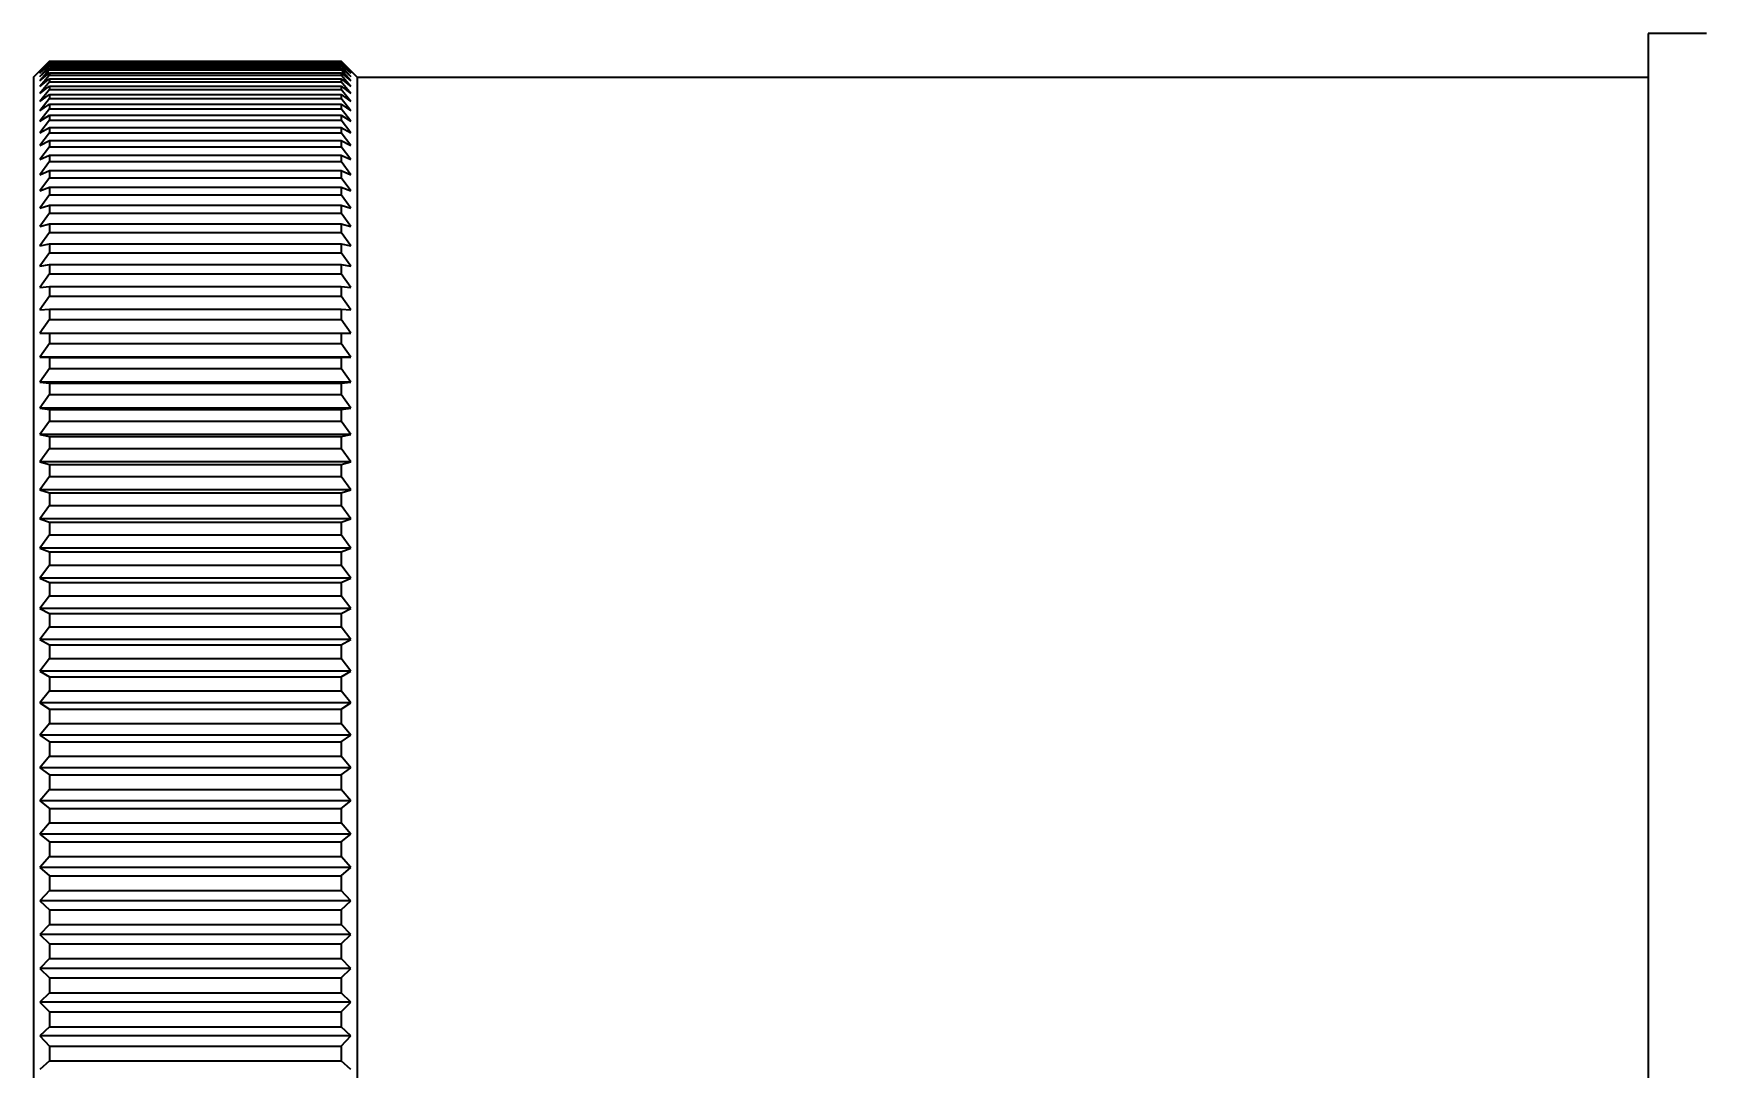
# Model space of a CAD drawing. Extents: x 23 to 417, y 3 to 294.
# Drawn here: x 61.44 to 87.28, y 210.94 to 226.94 of the extents above; entities that cross this region are included whole.
import ezdxf

# ---------------------------------------------------------------- set-up
doc = ezdxf.new("R2010")
doc.units = 0
doc.layers.get('0').update_dxf_attribs({"lineweight": 13})

# ---------------------------------------------------------------- blocks, each defined once
blk = doc.blocks.new('BLOCK4521')
at = {"color": 7, "lineweight": 35}
for p, q in [((-517.527, 29.35), (-517.527, -14.675)), ((-567.402, 28), (-567.402, -2.62)), ((-557.402, 28), (-557.402, -2.62)), ((-557.402, 28), (-517.527, 28)), ((-567.402, -2.62), (-567.402, -28)), ((-557.402, -2.62), (-557.402, -28))]:
    blk.add_line(p, q, dxfattribs=at)
at = {"color": 7, "lineweight": 35, "ltscale": 0.045}
blk.add_line((-515.727, 29.35), (-517.527, 29.35), dxfattribs=at)
at = {"color": 7, "lineweight": 35, "ltscale": 0.010572}
for p, q in [((-567.202, 28.2), (-566.902, 28.498)), ((-557.902, 28.498), (-557.602, 28.2))]:
    blk.add_line(p, q, dxfattribs=at)
at = {"color": 7, "lineweight": 35, "ltscale": 0.010778}
for p, q in [((-566.902, 28.489), (-567.202, 28.179)), ((-557.602, 28.179), (-557.902, 28.489))]:
    blk.add_line(p, q, dxfattribs=at)
at = {"color": 7, "lineweight": 35, "ltscale": 0.010376}
for p, q in [((-567.202, 28.179), (-566.902, 28.466)), ((-557.902, 28.466), (-557.602, 28.179))]:
    blk.add_line(p, q, dxfattribs=at)
at = {"color": 7, "lineweight": 35, "ltscale": 0.010966}
for p, q in [((-566.902, 28.44), (-567.202, 28.12)), ((-557.602, 28.12), (-557.902, 28.44))]:
    blk.add_line(p, q, dxfattribs=at)
at = {"color": 7, "lineweight": 35, "ltscale": 0.009247}
blk.add_line((-566.902, 28.499), (-567.164, 28.238), dxfattribs=at)
at = {"color": 7, "lineweight": 35, "ltscale": 0.225}
for p, q in [((-566.902, 28.499), (-557.902, 28.499)), ((-566.902, 28.498), (-557.902, 28.498)), ((-566.902, 28.489), (-557.902, 28.489)), ((-566.902, 28.466), (-557.902, 28.466)), ((-566.902, 28.44), (-557.902, 28.44)), ((-566.902, 28.395), (-557.902, 28.395)), ((-566.902, 28.353), (-557.902, 28.353)), ((-566.902, 28.286), (-557.902, 28.286)), ((-566.902, 28.226), (-557.902, 28.226)), ((-566.902, 28.138), (-557.902, 28.138)), ((-566.902, 28.062), (-557.902, 28.062)), ((-566.902, 27.951), (-557.902, 27.951)), ((-566.902, 27.858), (-557.902, 27.858)), ((-566.902, 27.726), (-557.902, 27.726)), ((-566.902, 27.617), (-557.902, 27.617)), ((-566.902, 27.464), (-557.902, 27.464)), ((-566.902, 27.338), (-557.902, 27.338)), ((-566.902, 27.163), (-557.902, 27.163)), ((-566.902, 27.022), (-557.902, 27.022)), ((-566.902, 26.826), (-557.902, 26.826)), ((-566.902, 26.669), (-557.902, 26.669)), ((-566.902, 26.452), (-557.902, 26.452)), ((-566.902, 26.279), (-557.902, 26.279)), ((-566.902, 26.042), (-557.902, 26.042)), ((-566.902, 25.853), (-557.902, 25.853)), ((-566.902, 25.597), (-557.902, 25.597)), ((-566.902, 25.393), (-557.902, 25.393)), ((-566.902, 25.116), (-557.902, 25.116)), ((-566.902, 24.897), (-557.902, 24.897)), ((-566.902, 24.601), (-557.902, 24.601)), ((-566.902, 24.368), (-557.902, 24.368)), ((-566.902, 24.053), (-557.902, 24.053)), ((-566.902, 23.805), (-557.902, 23.805)), ((-566.902, 23.471), (-557.902, 23.471)), ((-566.902, 23.209), (-557.902, 23.209)), ((-566.902, 22.858), (-557.902, 22.858)), ((-566.902, 22.582), (-557.902, 22.582)), ((-566.902, 22.213), (-557.902, 22.213)), ((-566.902, 21.925), (-557.902, 21.925)), ((-566.902, 21.538), (-557.902, 21.538)), ((-566.902, 21.237), (-557.902, 21.237)), ((-566.902, 20.834), (-557.902, 20.834)), ((-566.902, 20.52), (-557.902, 20.52)), ((-566.902, 20.101), (-557.902, 20.101)), ((-566.902, 19.775), (-557.902, 19.775)), ((-566.902, 19.341), (-557.902, 19.341)), ((-566.902, 19.003), (-557.902, 19.003)), ((-566.902, 18.554), (-557.902, 18.554)), ((-566.902, 18.205), (-557.902, 18.205)), ((-566.902, 17.742), (-557.902, 17.742)), ((-566.902, 17.383), (-557.902, 17.383)), ((-566.902, 16.906), (-557.902, 16.906)), ((-566.902, 16.536), (-557.902, 16.536)), ((-566.902, 16.047), (-557.902, 16.047)), ((-566.902, 15.667), (-557.902, 15.667)), ((-566.902, 15.165), (-557.902, 15.165)), ((-566.902, 14.777), (-557.902, 14.777)), ((-566.902, 14.263), (-557.902, 14.263)), ((-566.902, 13.866), (-557.902, 13.866)), ((-566.902, 13.342), (-557.902, 13.342)), ((-566.902, 12.937), (-557.902, 12.937)), ((-566.902, 12.402), (-557.902, 12.402)), ((-566.902, 11.989), (-557.902, 11.989)), ((-566.902, 11.445), (-557.902, 11.445)), ((-566.902, 11.026), (-557.902, 11.026)), ((-566.902, 10.473), (-557.902, 10.473)), ((-566.902, 10.047), (-557.902, 10.047)), ((-566.902, 9.487), (-557.902, 9.487)), ((-566.902, 9.055), (-557.902, 9.055)), ((-566.902, 8.487), (-557.902, 8.487)), ((-566.902, 8.05), (-557.902, 8.05)), ((-566.902, 7.476), (-557.902, 7.476)), ((-566.902, 7.034), (-557.902, 7.034)), ((-566.902, 6.455), (-557.902, 6.455)), ((-566.902, 6.009), (-557.902, 6.009)), ((-566.902, 5.424), (-557.902, 5.424)), ((-566.902, 4.976), (-557.902, 4.976)), ((-566.902, 4.387), (-557.902, 4.387)), ((-566.902, 3.935), (-557.902, 3.935)), ((-566.902, 3.343), (-557.902, 3.343)), ((-566.902, 2.889), (-557.902, 2.889)), ((-566.902, 2.295), (-557.902, 2.295)), ((-566.902, 1.84), (-557.902, 1.84)), ((-566.902, 1.244), (-557.902, 1.244)), ((-566.902, 0.788), (-557.902, 0.788)), ((-566.902, 0.191), (-557.902, 0.191)), ((-566.902, -0.266), (-557.902, -0.266)), ((-566.902, -0.862), (-557.902, -0.862)), ((-566.902, -1.318), (-557.902, -1.318)), ((-566.902, -1.914), (-557.902, -1.914)), ((-566.902, -2.37), (-557.902, -2.37))]:
    blk.add_line(p, q, dxfattribs=at)
at = {"color": 7, "lineweight": 35, "ltscale": 0.000225838}
for p, q in [((-566.902, 28.498), (-566.902, 28.489)), ((-557.902, 28.498), (-557.902, 28.489))]:
    blk.add_line(p, q, dxfattribs=at)
at = {"color": 7, "lineweight": 35, "ltscale": 0.00064728}
for p, q in [((-566.902, 28.466), (-566.902, 28.44)), ((-557.902, 28.466), (-557.902, 28.44))]:
    blk.add_line(p, q, dxfattribs=at)
at = {"color": 7, "lineweight": 35, "ltscale": 0.009256}
blk.add_line((-557.639, 28.238), (-557.902, 28.499), dxfattribs=at)
at = {"color": 7, "lineweight": 35, "ltscale": 0.0084}
for p, q in [((-567.402, 28), (-567.164, 28.238)), ((-557.402, 28), (-557.639, 28.238))]:
    blk.add_line(p, q, dxfattribs=at)
at = {"color": 7, "lineweight": 35, "ltscale": 0.010177}
for p, q in [((-567.202, 28.12), (-566.902, 28.395)), ((-557.902, 28.395), (-557.602, 28.12))]:
    blk.add_line(p, q, dxfattribs=at)
at = {"color": 7, "lineweight": 35, "ltscale": 0.011149}
for p, q in [((-566.902, 28.353), (-567.202, 28.023)), ((-557.602, 28.023), (-557.902, 28.353))]:
    blk.add_line(p, q, dxfattribs=at)
at = {"color": 7, "lineweight": 35, "ltscale": 0.009976}
for p, q in [((-567.202, 28.023), (-566.902, 28.286)), ((-557.902, 28.286), (-557.602, 28.023))]:
    blk.add_line(p, q, dxfattribs=at)
at = {"color": 7, "lineweight": 35, "ltscale": 0.001339}
blk.add_line((-567.164, 28.238), (-567.202, 28.2), dxfattribs=at)
at = {"color": 7, "lineweight": 35, "ltscale": 0.011326}
for p, q in [((-566.902, 28.226), (-567.202, 27.887)), ((-557.602, 27.887), (-557.902, 28.226))]:
    blk.add_line(p, q, dxfattribs=at)
at = {"color": 7, "lineweight": 35, "ltscale": 0.009775}
for p, q in [((-567.202, 27.887), (-566.902, 28.138)), ((-557.902, 28.138), (-557.602, 27.887))]:
    blk.add_line(p, q, dxfattribs=at)
at = {"color": 7, "lineweight": 35, "ltscale": 0.011496}
for p, q in [((-566.902, 28.062), (-567.202, 27.713)), ((-557.602, 27.713), (-557.902, 28.062))]:
    blk.add_line(p, q, dxfattribs=at)
at = {"color": 7, "lineweight": 35, "ltscale": 0.009574}
for p, q in [((-567.202, 27.713), (-566.902, 27.951)), ((-557.902, 27.951), (-557.602, 27.713))]:
    blk.add_line(p, q, dxfattribs=at)
at = {"color": 7, "lineweight": 35, "ltscale": 0.001068}
for p, q in [((-566.902, 28.395), (-566.902, 28.353)), ((-557.902, 28.395), (-557.902, 28.353))]:
    blk.add_line(p, q, dxfattribs=at)
at = {"color": 7, "lineweight": 35, "ltscale": 0.001487}
for p, q in [((-566.902, 28.286), (-566.902, 28.226)), ((-557.902, 28.286), (-557.902, 28.226))]:
    blk.add_line(p, q, dxfattribs=at)
at = {"color": 7, "lineweight": 35, "ltscale": 0.001904}
for p, q in [((-566.902, 28.138), (-566.902, 28.062)), ((-557.902, 28.138), (-557.902, 28.062))]:
    blk.add_line(p, q, dxfattribs=at)
at = {"color": 7, "lineweight": 35, "ltscale": 0.002318}
for p, q in [((-566.902, 27.951), (-566.902, 27.858)), ((-557.902, 27.951), (-557.902, 27.858))]:
    blk.add_line(p, q, dxfattribs=at)
at = {"color": 7, "lineweight": 35, "ltscale": 0.001329}
blk.add_line((-557.602, 28.2), (-557.639, 28.238), dxfattribs=at)
at = {"color": 7, "lineweight": 35, "ltscale": 0.011659}
for p, q in [((-566.902, 27.858), (-567.202, 27.501)), ((-557.602, 27.501), (-557.902, 27.858))]:
    blk.add_line(p, q, dxfattribs=at)
at = {"color": 7, "lineweight": 35, "ltscale": 0.009375}
for p, q in [((-567.202, 27.501), (-566.902, 27.726)), ((-557.902, 27.726), (-557.602, 27.501))]:
    blk.add_line(p, q, dxfattribs=at)
at = {"color": 7, "lineweight": 35, "ltscale": 0.011814}
for p, q in [((-566.902, 27.617), (-567.202, 27.252)), ((-557.602, 27.252), (-557.902, 27.617))]:
    blk.add_line(p, q, dxfattribs=at)
at = {"color": 7, "lineweight": 35, "ltscale": 0.009179}
for p, q in [((-567.202, 27.252), (-566.902, 27.464)), ((-557.902, 27.464), (-557.602, 27.252))]:
    blk.add_line(p, q, dxfattribs=at)
at = {"color": 7, "lineweight": 35, "ltscale": 0.00273}
for p, q in [((-566.902, 27.726), (-566.902, 27.617)), ((-557.902, 27.726), (-557.902, 27.617))]:
    blk.add_line(p, q, dxfattribs=at)
at = {"color": 7, "lineweight": 35, "ltscale": 0.003137}
for p, q in [((-566.902, 27.464), (-566.902, 27.338)), ((-557.902, 27.464), (-557.902, 27.338))]:
    blk.add_line(p, q, dxfattribs=at)
at = {"color": 7, "lineweight": 35, "ltscale": 0.011961}
for p, q in [((-566.902, 27.338), (-567.202, 26.965)), ((-557.602, 26.965), (-557.902, 27.338))]:
    blk.add_line(p, q, dxfattribs=at)
at = {"color": 7, "lineweight": 35, "ltscale": 0.008987}
for p, q in [((-567.202, 26.965), (-566.902, 27.163)), ((-557.902, 27.163), (-557.602, 26.965)), ((-566.902, 17.742), (-566.902, 17.383)), ((-557.902, 17.742), (-557.902, 17.383))]:
    blk.add_line(p, q, dxfattribs=at)
at = {"color": 7, "lineweight": 35, "ltscale": 0.012099}
for p, q in [((-566.902, 27.022), (-567.202, 26.642)), ((-557.602, 26.642), (-557.902, 27.022))]:
    blk.add_line(p, q, dxfattribs=at)
at = {"color": 7, "lineweight": 35, "ltscale": 0.003541}
for p, q in [((-566.902, 27.163), (-566.902, 27.022)), ((-557.902, 27.163), (-557.902, 27.022))]:
    blk.add_line(p, q, dxfattribs=at)
at = {"color": 7, "lineweight": 35, "ltscale": 0.0088}
for p, q in [((-567.202, 26.642), (-566.902, 26.826)), ((-557.902, 26.826), (-557.602, 26.642))]:
    blk.add_line(p, q, dxfattribs=at)
at = {"color": 7, "lineweight": 35, "ltscale": 0.012228}
for p, q in [((-566.902, 26.669), (-567.202, 26.282)), ((-557.602, 26.282), (-557.902, 26.669))]:
    blk.add_line(p, q, dxfattribs=at)
at = {"color": 7, "lineweight": 35, "ltscale": 0.00862}
for p, q in [((-567.202, 26.282), (-566.902, 26.452)), ((-557.902, 26.452), (-557.602, 26.282))]:
    blk.add_line(p, q, dxfattribs=at)
at = {"color": 7, "lineweight": 35, "ltscale": 0.003939}
for p, q in [((-566.902, 26.826), (-566.902, 26.669)), ((-557.902, 26.826), (-557.902, 26.669))]:
    blk.add_line(p, q, dxfattribs=at)
at = {"color": 7, "lineweight": 35, "ltscale": 0.004332}
for p, q in [((-566.902, 26.452), (-566.902, 26.279)), ((-557.902, 26.452), (-557.902, 26.279))]:
    blk.add_line(p, q, dxfattribs=at)
at = {"color": 7, "lineweight": 35, "ltscale": 0.012347}
for p, q in [((-566.902, 26.279), (-567.202, 25.887)), ((-557.602, 25.887), (-557.902, 26.279))]:
    blk.add_line(p, q, dxfattribs=at)
at = {"color": 7, "lineweight": 35, "ltscale": 0.008449}
for p, q in [((-567.202, 25.887), (-566.902, 26.042)), ((-557.902, 26.042), (-557.602, 25.887))]:
    blk.add_line(p, q, dxfattribs=at)
at = {"color": 7, "lineweight": 35, "ltscale": 0.012456}
for p, q in [((-566.902, 25.853), (-567.202, 25.456)), ((-557.602, 25.456), (-557.902, 25.853))]:
    blk.add_line(p, q, dxfattribs=at)
at = {"color": 7, "lineweight": 35, "ltscale": 0.004719}
for p, q in [((-566.902, 26.042), (-566.902, 25.853)), ((-557.902, 26.042), (-557.902, 25.853))]:
    blk.add_line(p, q, dxfattribs=at)
at = {"color": 7, "lineweight": 35, "ltscale": 0.008287}
for p, q in [((-567.202, 25.456), (-566.902, 25.597)), ((-557.902, 25.597), (-557.602, 25.456))]:
    blk.add_line(p, q, dxfattribs=at)
at = {"color": 7, "lineweight": 35, "ltscale": 0.012555}
for p, q in [((-566.902, 25.393), (-567.202, 24.99)), ((-557.602, 24.99), (-557.902, 25.393))]:
    blk.add_line(p, q, dxfattribs=at)
at = {"color": 7, "lineweight": 35, "ltscale": 0.0051}
for p, q in [((-566.902, 25.597), (-566.902, 25.393)), ((-557.902, 25.597), (-557.902, 25.393))]:
    blk.add_line(p, q, dxfattribs=at)
at = {"color": 7, "lineweight": 35, "ltscale": 0.008136}
for p, q in [((-567.202, 24.99), (-566.902, 25.116)), ((-557.902, 25.116), (-557.602, 24.99))]:
    blk.add_line(p, q, dxfattribs=at)
at = {"color": 7, "lineweight": 35, "ltscale": 0.012643}
for p, q in [((-566.902, 24.897), (-567.202, 24.49)), ((-557.602, 24.49), (-557.902, 24.897))]:
    blk.add_line(p, q, dxfattribs=at)
at = {"color": 7, "lineweight": 35, "ltscale": 0.005474}
for p, q in [((-566.902, 25.116), (-566.902, 24.897)), ((-557.902, 25.116), (-557.902, 24.897))]:
    blk.add_line(p, q, dxfattribs=at)
at = {"color": 7, "lineweight": 35, "ltscale": 0.007999}
for p, q in [((-567.202, 24.49), (-566.902, 24.601)), ((-557.902, 24.601), (-557.602, 24.49))]:
    blk.add_line(p, q, dxfattribs=at)
at = {"color": 7, "lineweight": 35, "ltscale": 0.01272}
for p, q in [((-566.902, 24.368), (-567.202, 23.957)), ((-557.602, 23.957), (-557.902, 24.368))]:
    blk.add_line(p, q, dxfattribs=at)
at = {"color": 7, "lineweight": 35, "ltscale": 0.00584}
for p, q in [((-566.902, 24.601), (-566.902, 24.368)), ((-557.902, 24.601), (-557.902, 24.368))]:
    blk.add_line(p, q, dxfattribs=at)
at = {"color": 7, "lineweight": 35, "ltscale": 0.007875}
for p, q in [((-567.202, 23.957), (-566.902, 24.053)), ((-557.902, 24.053), (-557.602, 23.957))]:
    blk.add_line(p, q, dxfattribs=at)
at = {"color": 7, "lineweight": 35, "ltscale": 0.012787}
for p, q in [((-566.902, 23.805), (-567.202, 23.391)), ((-557.602, 23.391), (-557.902, 23.805))]:
    blk.add_line(p, q, dxfattribs=at)
at = {"color": 7, "lineweight": 35, "ltscale": 0.006198}
for p, q in [((-566.902, 24.053), (-566.902, 23.805)), ((-557.902, 24.053), (-557.902, 23.805))]:
    blk.add_line(p, q, dxfattribs=at)
at = {"color": 7, "lineweight": 35, "ltscale": 0.007768}
for p, q in [((-567.202, 23.391), (-566.902, 23.471)), ((-557.902, 23.471), (-557.602, 23.391))]:
    blk.add_line(p, q, dxfattribs=at)
at = {"color": 7, "lineweight": 35, "ltscale": 0.006548}
for p, q in [((-566.902, 23.471), (-566.902, 23.209)), ((-557.902, 23.471), (-557.902, 23.209))]:
    blk.add_line(p, q, dxfattribs=at)
at = {"color": 7, "lineweight": 35, "ltscale": 0.012841}
for p, q in [((-566.902, 23.209), (-567.202, 22.793)), ((-557.602, 22.793), (-557.902, 23.209))]:
    blk.add_line(p, q, dxfattribs=at)
at = {"color": 7, "lineweight": 35, "ltscale": 0.007677}
for p, q in [((-567.202, 22.793), (-566.902, 22.858)), ((-557.902, 22.858), (-557.602, 22.793))]:
    blk.add_line(p, q, dxfattribs=at)
at = {"color": 7, "lineweight": 35, "ltscale": 0.006889}
for p, q in [((-566.902, 22.858), (-566.902, 22.582)), ((-557.902, 22.858), (-557.902, 22.582))]:
    blk.add_line(p, q, dxfattribs=at)
at = {"color": 7, "lineweight": 35, "ltscale": 0.012885}
for p, q in [((-566.902, 22.582), (-567.202, 22.163)), ((-557.602, 22.163), (-557.902, 22.582))]:
    blk.add_line(p, q, dxfattribs=at)
at = {"color": 7, "lineweight": 35, "ltscale": 0.007604}
for p, q in [((-567.202, 22.163), (-566.902, 22.213)), ((-557.902, 22.213), (-557.602, 22.163))]:
    blk.add_line(p, q, dxfattribs=at)
at = {"color": 7, "lineweight": 35, "ltscale": 0.012917}
for p, q in [((-566.902, 21.925), (-567.202, 21.504)), ((-557.602, 21.504), (-557.902, 21.925))]:
    blk.add_line(p, q, dxfattribs=at)
at = {"color": 7, "lineweight": 35, "ltscale": 0.00722}
for p, q in [((-566.902, 22.213), (-566.902, 21.925)), ((-557.902, 22.213), (-557.902, 21.925))]:
    blk.add_line(p, q, dxfattribs=at)
at = {"color": 7, "lineweight": 35, "ltscale": 0.007549}
for p, q in [((-567.202, 21.504), (-566.902, 21.538)), ((-557.902, 21.538), (-557.602, 21.504))]:
    blk.add_line(p, q, dxfattribs=at)
at = {"color": 7, "lineweight": 35, "ltscale": 0.012937}
for p, q in [((-566.902, 21.237), (-567.202, 20.815)), ((-557.602, 20.815), (-557.902, 21.237))]:
    blk.add_line(p, q, dxfattribs=at)
at = {"color": 7, "lineweight": 35, "ltscale": 0.007542}
for p, q in [((-566.902, 21.538), (-566.902, 21.237)), ((-557.902, 21.538), (-557.902, 21.237))]:
    blk.add_line(p, q, dxfattribs=at)
at = {"color": 7, "lineweight": 35, "ltscale": 0.007515}
for p, q in [((-567.202, 20.815), (-566.902, 20.834)), ((-557.902, 20.834), (-557.602, 20.815))]:
    blk.add_line(p, q, dxfattribs=at)
at = {"color": 7, "lineweight": 35, "ltscale": 0.007853}
for p, q in [((-566.902, 20.834), (-566.902, 20.52)), ((-557.902, 20.834), (-557.902, 20.52))]:
    blk.add_line(p, q, dxfattribs=at)
at = {"color": 7, "lineweight": 35, "ltscale": 0.012945}
for p, q in [((-566.902, 20.52), (-567.202, 20.098)), ((-557.602, 20.098), (-557.902, 20.52))]:
    blk.add_line(p, q, dxfattribs=at)
at = {"color": 7, "lineweight": 35, "ltscale": 0.0075}
for p, q in [((-567.202, 20.098), (-566.902, 20.101)), ((-557.902, 20.101), (-557.602, 20.098))]:
    blk.add_line(p, q, dxfattribs=at)
at = {"color": 7, "lineweight": 35, "ltscale": 0.012942}
for p, q in [((-566.902, 19.775), (-567.202, 19.353)), ((-557.602, 19.353), (-557.902, 19.775))]:
    blk.add_line(p, q, dxfattribs=at)
at = {"color": 7, "lineweight": 35, "ltscale": 0.008154}
for p, q in [((-566.902, 20.101), (-566.902, 19.775)), ((-557.902, 20.101), (-557.902, 19.775))]:
    blk.add_line(p, q, dxfattribs=at)
at = {"color": 7, "lineweight": 35, "ltscale": 0.24}
for p, q in [((-557.602, 19.353), (-567.202, 19.353)), ((-557.602, 18.582), (-567.202, 18.582)), ((-557.602, 17.786), (-567.202, 17.786)), ((-557.602, 16.965), (-567.202, 16.965)), ((-557.602, 16.121), (-567.202, 16.121)), ((-557.602, 15.255), (-567.202, 15.255)), ((-557.602, 14.368), (-567.202, 14.368)), ((-557.602, 13.462), (-567.202, 13.462)), ((-557.602, 12.537), (-567.202, 12.537)), ((-557.602, 11.595), (-567.202, 11.595)), ((-557.602, 10.637), (-567.202, 10.637)), ((-557.602, 9.665), (-567.202, 9.665)), ((-557.602, 8.679), (-567.202, 8.679)), ((-557.602, 7.682), (-567.202, 7.682)), ((-557.602, 6.674), (-567.202, 6.674)), ((-557.602, 5.657), (-567.202, 5.657)), ((-557.602, 4.632), (-567.202, 4.632)), ((-557.602, 3.601), (-567.202, 3.601)), ((-557.602, 2.565), (-567.202, 2.565)), ((-557.602, 1.526), (-567.202, 1.526)), ((-557.602, 0.484), (-567.202, 0.484)), ((-557.602, -0.558), (-567.202, -0.558)), ((-557.602, -1.6), (-567.202, -1.6))]:
    blk.add_line(p, q, dxfattribs=at)
at = {"color": 7, "lineweight": 35, "ltscale": 0.007506}
for p, q in [((-567.202, 19.353), (-566.902, 19.341)), ((-557.902, 19.341), (-557.602, 19.353))]:
    blk.add_line(p, q, dxfattribs=at)
at = {"color": 7, "lineweight": 35, "ltscale": 0.008443}
for p, q in [((-566.902, 19.341), (-566.902, 19.003)), ((-557.902, 19.341), (-557.902, 19.003))]:
    blk.add_line(p, q, dxfattribs=at)
at = {"color": 7, "lineweight": 35, "ltscale": 0.012927}
for p, q in [((-566.902, 19.003), (-567.202, 18.582)), ((-557.602, 18.582), (-557.902, 19.003))]:
    blk.add_line(p, q, dxfattribs=at)
at = {"color": 7, "lineweight": 35, "ltscale": 0.007532}
for p, q in [((-567.202, 18.582), (-566.902, 18.554)), ((-557.902, 18.554), (-557.602, 18.582))]:
    blk.add_line(p, q, dxfattribs=at)
at = {"color": 7, "lineweight": 35, "ltscale": 0.0129}
for p, q in [((-566.902, 18.205), (-567.202, 17.786)), ((-557.602, 17.786), (-557.902, 18.205))]:
    blk.add_line(p, q, dxfattribs=at)
at = {"color": 7, "lineweight": 35, "ltscale": 0.008721}
for p, q in [((-566.902, 18.554), (-566.902, 18.205)), ((-557.902, 18.554), (-557.902, 18.205))]:
    blk.add_line(p, q, dxfattribs=at)
at = {"color": 7, "lineweight": 35, "ltscale": 0.007578}
for p, q in [((-567.202, 17.786), (-566.902, 17.742)), ((-557.902, 17.742), (-557.602, 17.786))]:
    blk.add_line(p, q, dxfattribs=at)
at = {"color": 7, "lineweight": 35, "ltscale": 0.012861}
for p, q in [((-566.902, 17.383), (-567.202, 16.965)), ((-557.602, 16.965), (-557.902, 17.383))]:
    blk.add_line(p, q, dxfattribs=at)
at = {"color": 7, "lineweight": 35, "ltscale": 0.007643}
for p, q in [((-567.202, 16.965), (-566.902, 16.906)), ((-557.902, 16.906), (-557.602, 16.965))]:
    blk.add_line(p, q, dxfattribs=at)
at = {"color": 7, "lineweight": 35, "ltscale": 0.012811}
for p, q in [((-566.902, 16.536), (-567.202, 16.121)), ((-557.602, 16.121), (-557.902, 16.536))]:
    blk.add_line(p, q, dxfattribs=at)
at = {"color": 7, "lineweight": 35, "ltscale": 0.009241}
for p, q in [((-566.902, 16.906), (-566.902, 16.536)), ((-557.902, 16.906), (-557.902, 16.536))]:
    blk.add_line(p, q, dxfattribs=at)
at = {"color": 7, "lineweight": 35, "ltscale": 0.007726}
for p, q in [((-567.202, 16.121), (-566.902, 16.047)), ((-557.902, 16.047), (-557.602, 16.121))]:
    blk.add_line(p, q, dxfattribs=at)
at = {"color": 7, "lineweight": 35, "ltscale": 0.009482}
for p, q in [((-566.902, 16.047), (-566.902, 15.667)), ((-557.902, 16.047), (-557.902, 15.667))]:
    blk.add_line(p, q, dxfattribs=at)
at = {"color": 7, "lineweight": 35, "ltscale": 0.01275}
for p, q in [((-566.902, 15.667), (-567.202, 15.255)), ((-557.602, 15.255), (-557.902, 15.667))]:
    blk.add_line(p, q, dxfattribs=at)
at = {"color": 7, "lineweight": 35, "ltscale": 0.007827}
for p, q in [((-567.202, 15.255), (-566.902, 15.165)), ((-557.902, 15.165), (-557.602, 15.255))]:
    blk.add_line(p, q, dxfattribs=at)
at = {"color": 7, "lineweight": 35, "ltscale": 0.00971}
for p, q in [((-566.902, 15.165), (-566.902, 14.777)), ((-557.902, 15.165), (-557.902, 14.777))]:
    blk.add_line(p, q, dxfattribs=at)
at = {"color": 7, "lineweight": 35, "ltscale": 0.012678}
for p, q in [((-566.902, 14.777), (-567.202, 14.368)), ((-557.602, 14.368), (-557.902, 14.777))]:
    blk.add_line(p, q, dxfattribs=at)
at = {"color": 7, "lineweight": 35, "ltscale": 0.007944}
for p, q in [((-567.202, 14.368), (-566.902, 14.263)), ((-557.902, 14.263), (-557.602, 14.368))]:
    blk.add_line(p, q, dxfattribs=at)
at = {"color": 7, "lineweight": 35, "ltscale": 0.009925}
for p, q in [((-566.902, 14.263), (-566.902, 13.866)), ((-557.902, 14.263), (-557.902, 13.866))]:
    blk.add_line(p, q, dxfattribs=at)
at = {"color": 7, "lineweight": 35, "ltscale": 0.012594}
for p, q in [((-566.902, 13.866), (-567.202, 13.462)), ((-557.602, 13.462), (-557.902, 13.866))]:
    blk.add_line(p, q, dxfattribs=at)
at = {"color": 7, "lineweight": 35, "ltscale": 0.008076}
for p, q in [((-567.202, 13.462), (-566.902, 13.342)), ((-557.902, 13.342), (-557.602, 13.462))]:
    blk.add_line(p, q, dxfattribs=at)
at = {"color": 7, "lineweight": 35, "ltscale": 0.0125}
for p, q in [((-566.902, 12.937), (-567.202, 12.537)), ((-557.602, 12.537), (-557.902, 12.937))]:
    blk.add_line(p, q, dxfattribs=at)
at = {"color": 7, "lineweight": 35, "ltscale": 0.010126}
for p, q in [((-566.902, 13.342), (-566.902, 12.937)), ((-557.902, 13.342), (-557.902, 12.937))]:
    blk.add_line(p, q, dxfattribs=at)
at = {"color": 7, "lineweight": 35, "ltscale": 0.008221}
for p, q in [((-567.202, 12.537), (-566.902, 12.402)), ((-557.902, 12.402), (-557.602, 12.537))]:
    blk.add_line(p, q, dxfattribs=at)
at = {"color": 7, "lineweight": 35, "ltscale": 0.010314}
for p, q in [((-566.902, 12.402), (-566.902, 11.989)), ((-557.902, 12.402), (-557.902, 11.989))]:
    blk.add_line(p, q, dxfattribs=at)
at = {"color": 7, "lineweight": 35, "ltscale": 0.012395}
for p, q in [((-566.902, 11.989), (-567.202, 11.595)), ((-557.602, 11.595), (-557.902, 11.989))]:
    blk.add_line(p, q, dxfattribs=at)
at = {"color": 7, "lineweight": 35, "ltscale": 0.008378}
for p, q in [((-567.202, 11.595), (-566.902, 11.445)), ((-557.902, 11.445), (-557.602, 11.595))]:
    blk.add_line(p, q, dxfattribs=at)
at = {"color": 7, "lineweight": 35, "ltscale": 0.010487}
for p, q in [((-566.902, 11.445), (-566.902, 11.026)), ((-557.902, 11.445), (-557.902, 11.026))]:
    blk.add_line(p, q, dxfattribs=at)
at = {"color": 7, "lineweight": 35, "ltscale": 0.01228}
for p, q in [((-566.902, 11.026), (-567.202, 10.637)), ((-557.602, 10.637), (-557.902, 11.026))]:
    blk.add_line(p, q, dxfattribs=at)
at = {"color": 7, "lineweight": 35, "ltscale": 0.008545}
for p, q in [((-567.202, 10.637), (-566.902, 10.473)), ((-557.902, 10.473), (-557.602, 10.637))]:
    blk.add_line(p, q, dxfattribs=at)
at = {"color": 7, "lineweight": 35, "ltscale": 0.010646}
for p, q in [((-566.902, 10.473), (-566.902, 10.047)), ((-557.902, 10.473), (-557.902, 10.047))]:
    blk.add_line(p, q, dxfattribs=at)
at = {"color": 7, "lineweight": 35, "ltscale": 0.012156}
for p, q in [((-566.902, 10.047), (-567.202, 9.665)), ((-557.602, 9.665), (-557.902, 10.047))]:
    blk.add_line(p, q, dxfattribs=at)
at = {"color": 7, "lineweight": 35, "ltscale": 0.008722}
for p, q in [((-567.202, 9.665), (-566.902, 9.487)), ((-557.902, 9.487), (-557.602, 9.665))]:
    blk.add_line(p, q, dxfattribs=at)
at = {"color": 7, "lineweight": 35, "ltscale": 0.010791}
for p, q in [((-566.902, 9.487), (-566.902, 9.055)), ((-557.902, 9.487), (-557.902, 9.055))]:
    blk.add_line(p, q, dxfattribs=at)
at = {"color": 7, "lineweight": 35, "ltscale": 0.012022}
for p, q in [((-566.902, 9.055), (-567.202, 8.679)), ((-557.602, 8.679), (-557.902, 9.055))]:
    blk.add_line(p, q, dxfattribs=at)
at = {"color": 7, "lineweight": 35, "ltscale": 0.008906}
for p, q in [((-567.202, 8.679), (-566.902, 8.487)), ((-557.902, 8.487), (-557.602, 8.679))]:
    blk.add_line(p, q, dxfattribs=at)
at = {"color": 7, "lineweight": 35, "ltscale": 0.010921}
for p, q in [((-566.902, 8.487), (-566.902, 8.05)), ((-557.902, 8.487), (-557.902, 8.05))]:
    blk.add_line(p, q, dxfattribs=at)
at = {"color": 7, "lineweight": 35, "ltscale": 0.011878}
for p, q in [((-566.902, 8.05), (-567.202, 7.682)), ((-557.602, 7.682), (-557.902, 8.05))]:
    blk.add_line(p, q, dxfattribs=at)
at = {"color": 7, "lineweight": 35, "ltscale": 0.009096}
for p, q in [((-567.202, 7.682), (-566.902, 7.476)), ((-557.902, 7.476), (-557.602, 7.682))]:
    blk.add_line(p, q, dxfattribs=at)
at = {"color": 7, "lineweight": 35, "ltscale": 0.011036}
for p, q in [((-566.902, 7.476), (-566.902, 7.034)), ((-557.902, 7.476), (-557.902, 7.034))]:
    blk.add_line(p, q, dxfattribs=at)
at = {"color": 7, "lineweight": 35, "ltscale": 0.011727}
for p, q in [((-566.902, 7.034), (-567.202, 6.674)), ((-557.602, 6.674), (-557.902, 7.034))]:
    blk.add_line(p, q, dxfattribs=at)
at = {"color": 7, "lineweight": 35, "ltscale": 0.009291}
for p, q in [((-567.202, 6.674), (-566.902, 6.455)), ((-557.902, 6.455), (-557.602, 6.674))]:
    blk.add_line(p, q, dxfattribs=at)
at = {"color": 7, "lineweight": 35, "ltscale": 0.011136}
for p, q in [((-566.902, 6.455), (-566.902, 6.009)), ((-557.902, 6.455), (-557.902, 6.009))]:
    blk.add_line(p, q, dxfattribs=at)
at = {"color": 7, "lineweight": 35, "ltscale": 0.011567}
for p, q in [((-566.902, 6.009), (-567.202, 5.657)), ((-557.602, 5.657), (-557.902, 6.009))]:
    blk.add_line(p, q, dxfattribs=at)
at = {"color": 7, "lineweight": 35, "ltscale": 0.009489}
for p, q in [((-567.202, 5.657), (-566.902, 5.424)), ((-557.902, 5.424), (-557.602, 5.657))]:
    blk.add_line(p, q, dxfattribs=at)
at = {"color": 7, "lineweight": 35, "ltscale": 0.01122}
for p, q in [((-566.902, 5.424), (-566.902, 4.976)), ((-557.902, 5.424), (-557.902, 4.976))]:
    blk.add_line(p, q, dxfattribs=at)
at = {"color": 7, "lineweight": 35, "ltscale": 0.0114}
for p, q in [((-566.902, 4.976), (-567.202, 4.632)), ((-557.602, 4.632), (-557.902, 4.976))]:
    blk.add_line(p, q, dxfattribs=at)
at = {"color": 7, "lineweight": 35, "ltscale": 0.009689}
for p, q in [((-567.202, 4.632), (-566.902, 4.387)), ((-557.902, 4.387), (-557.602, 4.632))]:
    blk.add_line(p, q, dxfattribs=at)
at = {"color": 7, "lineweight": 35, "ltscale": 0.011289}
for p, q in [((-566.902, 4.387), (-566.902, 3.935)), ((-557.902, 4.387), (-557.902, 3.935))]:
    blk.add_line(p, q, dxfattribs=at)
at = {"color": 7, "lineweight": 35, "ltscale": 0.011226}
for p, q in [((-566.902, 3.935), (-567.202, 3.601)), ((-557.602, 3.601), (-557.902, 3.935))]:
    blk.add_line(p, q, dxfattribs=at)
at = {"color": 7, "lineweight": 35, "ltscale": 0.00989}
for p, q in [((-567.202, 3.601), (-566.902, 3.343)), ((-557.902, 3.343), (-557.602, 3.601))]:
    blk.add_line(p, q, dxfattribs=at)
at = {"color": 7, "lineweight": 35, "ltscale": 0.011343}
for p, q in [((-566.902, 3.343), (-566.902, 2.889)), ((-557.902, 3.343), (-557.902, 2.889))]:
    blk.add_line(p, q, dxfattribs=at)
at = {"color": 7, "lineweight": 35, "ltscale": 0.011045}
for p, q in [((-566.902, 2.889), (-567.202, 2.565)), ((-557.602, 2.565), (-557.902, 2.889))]:
    blk.add_line(p, q, dxfattribs=at)
at = {"color": 7, "lineweight": 35, "ltscale": 0.010091}
for p, q in [((-567.202, 2.565), (-566.902, 2.295)), ((-557.902, 2.295), (-557.602, 2.565))]:
    blk.add_line(p, q, dxfattribs=at)
at = {"color": 7, "lineweight": 35, "ltscale": 0.011382}
for p, q in [((-566.902, 2.295), (-566.902, 1.84)), ((-557.902, 2.295), (-557.902, 1.84))]:
    blk.add_line(p, q, dxfattribs=at)
at = {"color": 7, "lineweight": 35, "ltscale": 0.01086}
for p, q in [((-566.902, 1.84), (-567.202, 1.526)), ((-557.602, 1.526), (-557.902, 1.84))]:
    blk.add_line(p, q, dxfattribs=at)
at = {"color": 7, "lineweight": 35, "ltscale": 0.010291}
for p, q in [((-567.202, 1.526), (-566.902, 1.244)), ((-557.902, 1.244), (-557.602, 1.526))]:
    blk.add_line(p, q, dxfattribs=at)
at = {"color": 7, "lineweight": 35, "ltscale": 0.011404}
for p, q in [((-566.902, 1.244), (-566.902, 0.788)), ((-557.902, 1.244), (-557.902, 0.788))]:
    blk.add_line(p, q, dxfattribs=at)
at = {"color": 7, "lineweight": 35, "ltscale": 0.010669}
for p, q in [((-566.902, 0.788), (-567.202, 0.484)), ((-557.602, 0.484), (-557.902, 0.788))]:
    blk.add_line(p, q, dxfattribs=at)
at = {"color": 7, "lineweight": 35, "ltscale": 0.010488}
for p, q in [((-567.202, 0.484), (-566.902, 0.191)), ((-557.902, 0.191), (-557.602, 0.484))]:
    blk.add_line(p, q, dxfattribs=at)
at = {"color": 7, "lineweight": 35, "ltscale": 0.011412}
for p, q in [((-566.902, 0.191), (-566.902, -0.266)), ((-557.902, 0.191), (-557.902, -0.266))]:
    blk.add_line(p, q, dxfattribs=at)
at = {"color": 7, "lineweight": 35, "ltscale": 0.010474}
for p, q in [((-566.902, -0.266), (-567.202, -0.558)), ((-557.602, -0.558), (-557.902, -0.266))]:
    blk.add_line(p, q, dxfattribs=at)
at = {"color": 7, "lineweight": 35, "ltscale": 0.010683}
for p, q in [((-567.202, -0.558), (-566.902, -0.862)), ((-557.902, -0.862), (-557.602, -0.558))]:
    blk.add_line(p, q, dxfattribs=at)
at = {"color": 7, "lineweight": 35, "ltscale": 0.011403}
for p, q in [((-566.902, -0.862), (-566.902, -1.318)), ((-557.902, -0.862), (-557.902, -1.318))]:
    blk.add_line(p, q, dxfattribs=at)
at = {"color": 7, "lineweight": 35, "ltscale": 0.010277}
for p, q in [((-566.902, -1.318), (-567.202, -1.6)), ((-557.602, -1.6), (-557.902, -1.318))]:
    blk.add_line(p, q, dxfattribs=at)
at = {"color": 7, "lineweight": 35, "ltscale": 0.010873}
for p, q in [((-567.202, -1.6), (-566.902, -1.914)), ((-557.902, -1.914), (-557.602, -1.6))]:
    blk.add_line(p, q, dxfattribs=at)
at = {"color": 7, "lineweight": 35, "ltscale": 0.011379}
for p, q in [((-566.902, -1.914), (-566.902, -2.37)), ((-557.902, -1.914), (-557.902, -2.37))]:
    blk.add_line(p, q, dxfattribs=at)
at = {"color": 7, "lineweight": 35, "ltscale": 0.010077}
for p, q in [((-566.902, -2.37), (-567.202, -2.639)), ((-557.602, -2.639), (-557.902, -2.37))]:
    blk.add_line(p, q, dxfattribs=at)

msp = doc.modelspace()

# ---------------------------------------------------------------- block references
at = {"lineweight": 0, "xscale": 0.5, "yscale": 0.5, "zscale": 0.5}
msp.add_blockref('BLOCK4521', (345.1414, 212.2613), dxfattribs=at)

doc.saveas('drawing.dxf')
